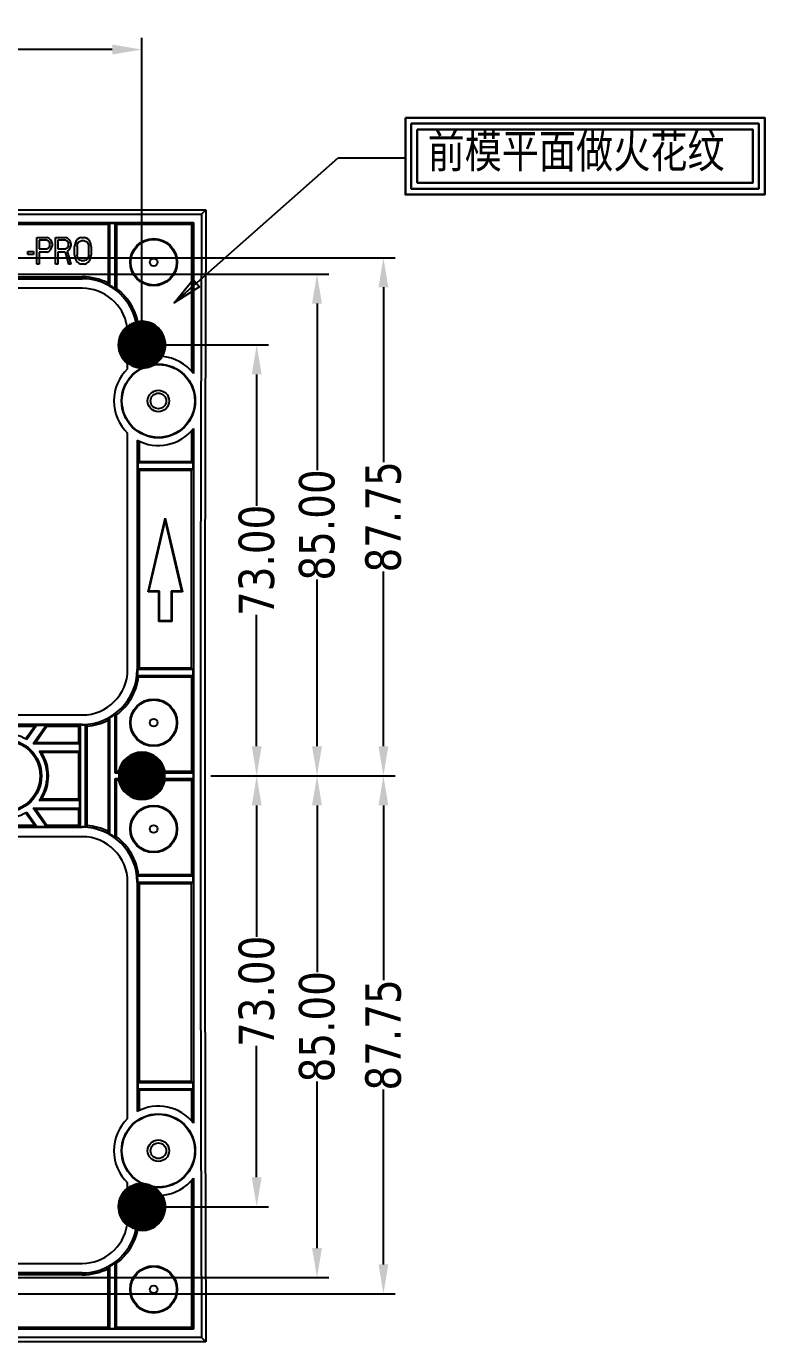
# Model space of a CAD drawing. Extents: x -1094 to 5067, y -562 to 305.
# Drawn here: x 298.9 to 423.9, y -59.6 to 163.2 of the extents above; entities that cross this region are included whole.
import ezdxf

# ---------------------------------------------------------------- set-up
doc = ezdxf.new("R2010")
doc.units = 0
doc.header["$LTSCALE"] = 1.21
doc.header["$MEASUREMENT"] = 0
doc.header["$PDMODE"] = 3
doc.header["$PDSIZE"] = 0.3125
doc.layers.get('0').update_dxf_attribs({"linetype": 'CONTINUOUS'})
doc.layers.get('Defpoints').update_dxf_attribs({"linetype": 'CONTINUOUS'})
doc.layers.add('轮廓线', color=7, linetype='CONTINUOUS', lineweight=30)
doc.styles.get("Standard").update_dxf_attribs({"font": 'verdana.ttf', "width": 0.8})
doc.dimstyles.get("Standard").update_dxf_attribs({"dimtxt": 0.15625, "dimasz": 0.1875, "dimexe": 0.125, "dimexo": 0.0625, "dimgap": 0.09, "dimtad": 0, "dimtih": 1, "dimtoh": 1, "dimzin": 4, "dimdsep": 46, "dimtxsty": 'Standard', "dimblk": 'CLOSED', "dimblk1": 'CLOSED', "dimblk2": 'CLOSED', "dimcen": 0.09, "dimadec": 0, "dimazin": 1, "dimtp": 0.01, "dimtm": 0.01, "dimtfac": 1, "dimtofl": 0, "dimtmove": 0, "dimatfit": 3, "dimldrblk": 'CLOSED', "dimfxl": 0, "dimtolj": 1, "dimtzin": 4, "dimarcsym": 0})

# ---------------------------------------------------------------- blocks, each defined once
blk = doc.blocks.new('*D18')
at = {"layer": 'Defpoints', "color": 0, "transparency": 16777216}
for p in [(318.42, 159.3), (233.42, 153.17), (318.42, 109.28)]:
    blk.add_point(p, dxfattribs=at)
at = {"layer": '轮廓线', "color": 0, "lineweight": -2, "transparency": 16777216}
for p, q in [((233.42, 154.17), (233.42, 161.3)), ((318.42, 110.28), (318.42, 161.3)), ((238.42, 159.3), (266.65, 159.3)), ((313.42, 159.3), (285.19, 159.3))]:
    blk.add_line(p, q, dxfattribs=at)
at = {"layer": '轮廓线', "color": 0, "transparency": 16777216}
for points in [[(238.42, 160.14), (238.42, 158.47), (233.42, 159.3)], [(313.42, 160.14), (313.42, 158.47), (318.42, 159.3)]]:
    blk.add_solid(points, dxfattribs=at)
at = {"layer": '轮廓线', "color": 0, "transparency": 16777216, "insert": (275.92, 159.3), "char_height": 6, "attachment_point": 5}
blk.add_mtext('\\A1;85.00', dxfattribs=at)
blk = doc.blocks.new('*D19')
at = {"layer": 'Defpoints', "color": 0, "transparency": 16777216}
for p in [(318.42, 109.28), (337.86, 109.28), (329.12, 36.28)]:
    blk.add_point(p, dxfattribs=at)
at = {"layer": '轮廓线', "color": 0, "lineweight": -2, "transparency": 16777216}
for p, q in [((319.42, 109.28), (339.86, 109.28)), ((337.86, 104.28), (337.86, 82)), ((337.86, 41.28), (337.86, 63.56)), ((330.12, 36.28), (339.86, 36.28))]:
    blk.add_line(p, q, dxfattribs=at)
at = {"layer": '轮廓线', "color": 0, "transparency": 16777216}
for points in [[(337.03, 104.28), (338.7, 104.28), (337.86, 109.28)], [(337.03, 41.28), (338.7, 41.28), (337.86, 36.28)]]:
    blk.add_solid(points, dxfattribs=at)
at = {"layer": '轮廓线', "color": 0, "transparency": 16777216, "insert": (337.86, 72.78), "char_height": 6, "attachment_point": 5, "rotation": 90}
blk.add_mtext('\\A1;73.00', dxfattribs=at)
blk = doc.blocks.new('*D20')
at = {"layer": 'Defpoints', "color": 0, "transparency": 16777216}
for p in [(245.42, 121.28), (348.08, 121.28), (332.55, 36.28)]:
    blk.add_point(p, dxfattribs=at)
at = {"layer": '轮廓线', "color": 0, "lineweight": -2, "transparency": 16777216}
for p, q in [((246.42, 121.28), (350.08, 121.28)), ((348.08, 116.28), (348.08, 88.05)), ((348.08, 41.28), (348.08, 69.51)), ((333.55, 36.28), (350.08, 36.28))]:
    blk.add_line(p, q, dxfattribs=at)
at = {"layer": '轮廓线', "color": 0, "transparency": 16777216}
for points in [[(347.24, 116.28), (348.91, 116.28), (348.08, 121.28)], [(347.24, 41.28), (348.91, 41.28), (348.08, 36.28)]]:
    blk.add_solid(points, dxfattribs=at)
at = {"layer": '轮廓线', "color": 0, "transparency": 16777216, "insert": (348.08, 78.78), "char_height": 6, "attachment_point": 5, "rotation": 90}
blk.add_mtext('\\A1;85.00', dxfattribs=at)
blk = doc.blocks.new('*D21')
at = {"layer": 'Defpoints', "color": 0, "transparency": 16777216}
for p in [(171.42, 124.03), (359.32, 124.03), (341.81, 36.28)]:
    blk.add_point(p, dxfattribs=at)
at = {"layer": '轮廓线', "color": 0, "lineweight": -2, "transparency": 16777216}
for p, q in [((172.42, 124.03), (361.32, 124.03)), ((359.32, 119.03), (359.32, 89.41)), ((359.32, 41.28), (359.32, 70.9)), ((342.81, 36.28), (361.32, 36.28))]:
    blk.add_line(p, q, dxfattribs=at)
at = {"layer": '轮廓线', "color": 0, "transparency": 16777216}
for points in [[(358.49, 119.03), (360.15, 119.03), (359.32, 124.03)], [(358.49, 41.28), (360.15, 41.28), (359.32, 36.28)]]:
    blk.add_solid(points, dxfattribs=at)
at = {"layer": '轮廓线', "color": 0, "transparency": 16777216, "insert": (359.32, 80.15), "char_height": 6, "attachment_point": 5, "rotation": 90}
blk.add_mtext('\\A1;87.75', dxfattribs=at)
blk = doc.blocks.new('*D23')
at = {"layer": 'Defpoints', "color": 0, "transparency": 16777216}
for p in [(329.12, 36.28), (318.42, -36.72), (337.86, -36.72)]:
    blk.add_point(p, dxfattribs=at)
at = {"layer": '轮廓线', "color": 0, "lineweight": -2, "transparency": 16777216}
for p, q in [((330.12, 36.28), (339.86, 36.28)), ((337.86, 31.28), (337.86, 9)), ((337.86, -31.72), (337.86, -9.44)), ((319.42, -36.72), (339.86, -36.72))]:
    blk.add_line(p, q, dxfattribs=at)
at = {"layer": '轮廓线', "color": 0, "transparency": 16777216}
for points in [[(337.03, 31.28), (338.7, 31.28), (337.86, 36.28)], [(337.03, -31.72), (338.7, -31.72), (337.86, -36.72)]]:
    blk.add_solid(points, dxfattribs=at)
at = {"layer": '轮廓线', "color": 0, "transparency": 16777216, "insert": (337.86, -0.22), "char_height": 6, "attachment_point": 5, "rotation": 90}
blk.add_mtext('\\A1;73.00', dxfattribs=at)
blk = doc.blocks.new('*D24')
at = {"layer": 'Defpoints', "color": 0, "transparency": 16777216}
for p in [(332.55, 36.28), (221.42, -48.72), (348.08, -48.72)]:
    blk.add_point(p, dxfattribs=at)
at = {"layer": '轮廓线', "color": 0, "lineweight": -2, "transparency": 16777216}
for p, q in [((333.55, 36.28), (350.08, 36.28)), ((348.08, 31.28), (348.08, 3.05)), ((348.08, -43.72), (348.08, -15.49)), ((222.42, -48.72), (350.08, -48.72))]:
    blk.add_line(p, q, dxfattribs=at)
at = {"layer": '轮廓线', "color": 0, "transparency": 16777216}
for points in [[(347.24, 31.28), (348.91, 31.28), (348.08, 36.28)], [(347.24, -43.72), (348.91, -43.72), (348.08, -48.72)]]:
    blk.add_solid(points, dxfattribs=at)
at = {"layer": '轮廓线', "color": 0, "transparency": 16777216, "insert": (348.08, -6.22), "char_height": 6, "attachment_point": 5, "rotation": 90}
blk.add_mtext('\\A1;85.00', dxfattribs=at)
blk = doc.blocks.new('*D25')
at = {"layer": 'Defpoints', "color": 0, "transparency": 16777216}
for p in [(341.81, 36.28), (295.42, -51.47), (359.32, -51.47)]:
    blk.add_point(p, dxfattribs=at)
at = {"layer": '轮廓线', "color": 0, "lineweight": -2, "transparency": 16777216}
for p, q in [((342.81, 36.28), (361.32, 36.28)), ((359.32, 31.28), (359.32, 1.66)), ((359.32, -46.47), (359.32, -16.85)), ((296.42, -51.47), (361.32, -51.47))]:
    blk.add_line(p, q, dxfattribs=at)
at = {"layer": '轮廓线', "color": 0, "transparency": 16777216}
for points in [[(358.49, 31.28), (360.15, 31.28), (359.32, 36.28)], [(358.49, -46.47), (360.15, -46.47), (359.32, -51.47)]]:
    blk.add_solid(points, dxfattribs=at)
at = {"layer": '轮廓线', "color": 0, "transparency": 16777216, "insert": (359.32, -7.6), "char_height": 6, "attachment_point": 5, "rotation": 90}
blk.add_mtext('\\A1;87.75', dxfattribs=at)

msp = doc.modelspace()

# ---------------------------------------------------------------- hatches: boundary and pattern name
at = {"layer": '轮廓线'}
h = msp.add_hatch(dxfattribs=at)
h.set_pattern_fill('ANSI31', color=2)
h.set_pattern_definition([(45, (50.6349, 28.12221), (-0.08838835, 0.08838835), [])])
edge = h.paths.add_edge_path()
edge.add_arc((148.422, 109.279), 4, 0, 360)
edge = h.paths.add_edge_path()
edge.add_arc((245.422, 121.279), 4, 0, 360)
edge = h.paths.add_edge_path()
edge.add_arc((318.422, 109.279), 4, 0, 360)
edge = h.paths.add_edge_path()
edge.add_arc((318.422, 36.279), 3.86, 0, 360)
edge = h.paths.add_edge_path()
edge.add_arc((148.422, 36.279), 3.86, 0, 360)
edge = h.paths.add_edge_path()
edge.add_arc((148.422, -36.721), 4, 0, 360)
edge = h.paths.add_edge_path()
edge.add_arc((221.422, -48.721), 4, 0, 360)
edge = h.paths.add_edge_path()
edge.add_arc((318.422, -36.721), 4, 0, 360)

# ---------------------------------------------------------------- linework, layer by layer
at = {"color": 7, "linetype": 'Continuous'}
for p, q in [((137.551, 132.128), (329.272, 132.128)), ((328.535, 131.394), (329.272, 132.128)), ((138.288, 131.394), (328.535, 131.394)), ((139.675, 130.028), (327.172, 130.028)), ((294.137, 129.701), (312.708, 129.701)), ((312.708, 129.701), (312.922, 129.915)), ((312.708, 129.701), (312.708, 119.748)), ((312.922, 129.915), (312.922, 119.391)), ((312.922, 129.915), (313.922, 129.915)), ((313.922, 118.745), (313.922, 129.915)), ((314.136, 129.701), (313.922, 129.915)), ((314.136, 129.701), (314.136, 118.852)), ((314.136, 129.701), (326.845, 129.701)), ((326.845, 129.701), (327.172, 130.028)), ((326.845, 129.701), (326.845, 104.817)), ((327.172, 130.028), (327.172, 104.426)), ((300.633, 122.978), (300.633, 127.478)), ((300.633, 127.478), (302.321, 127.478)), ((302.672, 127.382), (302.321, 127.478)), ((302.954, 127.095), (302.672, 127.382)), ((303.165, 126.712), (302.954, 127.095)), ((303.797, 122.978), (303.797, 127.478)), ((303.797, 127.478), (305.485, 127.478)), ((305.836, 127.382), (305.485, 127.478)), ((306.118, 127.095), (305.836, 127.382)), ((306.329, 126.712), (306.118, 127.095)), ((307.524, 127.191), (307.243, 126.808)), ((307.805, 127.382), (307.524, 127.191)), ((308.157, 127.478), (307.805, 127.382)), ((308.157, 127.478), (308.719, 127.478)), ((309.071, 127.382), (308.719, 127.478)), ((309.352, 127.191), (309.071, 127.382)), ((309.633, 126.808), (309.352, 127.191)), ((299.087, 124.606), (299.087, 125.085)), ((299.087, 125.085), (300.071, 125.085)), ((300.071, 125.085), (300.071, 124.606)), ((301.055, 126.999), (301.055, 125.563)), ((302.391, 126.999), (301.055, 126.999)), ((301.055, 125.563), (302.391, 125.563)), ((301.055, 124.989), (301.055, 122.978)), ((302.321, 124.989), (301.055, 124.989)), ((302.321, 124.989), (302.672, 125.085)), ((302.391, 126.999), (302.602, 126.904)), ((302.602, 125.659), (302.391, 125.563)), ((302.602, 126.904), (302.743, 126.712)), ((302.743, 125.851), (302.602, 125.659)), ((302.672, 125.085), (302.954, 125.372)), ((302.743, 126.712), (302.813, 126.425)), ((302.813, 126.138), (302.743, 125.851)), ((302.813, 126.138), (302.813, 126.425)), ((302.954, 125.372), (303.165, 125.755)), ((303.235, 126.425), (303.165, 126.712)), ((303.165, 125.755), (303.235, 126.042)), ((303.235, 126.425), (303.235, 126.042)), ((304.219, 126.999), (304.219, 125.563)), ((305.555, 126.999), (304.219, 126.999)), ((304.219, 125.563), (305.555, 125.563)), ((304.219, 124.989), (304.219, 122.978)), ((305.415, 124.989), (304.219, 124.989)), ((305.415, 124.989), (305.977, 122.978)), ((305.555, 126.999), (305.766, 126.904)), ((305.766, 125.659), (305.555, 125.563)), ((305.766, 126.904), (305.907, 126.712)), ((305.907, 125.851), (305.766, 125.659)), ((305.836, 125.18), (306.118, 125.372)), ((306.469, 122.978), (305.836, 125.18)), ((305.907, 126.712), (305.977, 126.425)), ((305.977, 126.138), (305.907, 125.851)), ((305.977, 126.138), (305.977, 126.425)), ((306.118, 125.372), (306.329, 125.755)), ((306.399, 126.425), (306.329, 126.712)), ((306.329, 125.755), (306.399, 126.042)), ((306.399, 126.425), (306.399, 126.042)), ((307.102, 126.425), (307.032, 125.946)), ((307.032, 124.51), (307.032, 125.946)), ((307.243, 126.808), (307.102, 126.425)), ((307.454, 125.946), (307.524, 126.329)), ((307.454, 125.946), (307.454, 124.51)), ((307.524, 126.329), (307.665, 126.617)), ((307.665, 126.617), (307.876, 126.808)), ((307.876, 126.808), (308.157, 126.904)), ((308.719, 126.904), (308.157, 126.904)), ((308.719, 126.904), (309.001, 126.808)), ((309.001, 126.808), (309.211, 126.617)), ((309.211, 126.617), (309.352, 126.329)), ((309.352, 126.329), (309.422, 125.946)), ((309.422, 124.51), (309.422, 125.946)), ((309.774, 126.425), (309.633, 126.808)), ((309.844, 125.946), (309.774, 126.425)), ((309.844, 125.946), (309.844, 124.51)), ((300.071, 124.606), (299.087, 124.606)), ((301.055, 122.978), (300.633, 122.978)), ((304.219, 122.978), (303.797, 122.978)), ((306.469, 122.978), (305.977, 122.978)), ((307.032, 124.51), (307.102, 124.031)), ((307.102, 124.031), (307.243, 123.648)), ((307.243, 123.648), (307.524, 123.266)), ((307.524, 124.127), (307.454, 124.51)), ((307.665, 123.84), (307.524, 124.127)), ((307.524, 123.266), (307.805, 123.074)), ((307.876, 123.648), (307.665, 123.84)), ((307.805, 123.074), (308.157, 122.978)), ((308.157, 123.553), (307.876, 123.648)), ((308.157, 123.553), (308.719, 123.553)), ((308.719, 122.978), (308.157, 122.978)), ((309.001, 123.648), (308.719, 123.553)), ((308.719, 122.978), (309.071, 123.074)), ((309.211, 123.84), (309.001, 123.648)), ((309.071, 123.074), (309.352, 123.266)), ((309.352, 124.127), (309.211, 123.84)), ((309.422, 124.51), (309.352, 124.127)), ((309.352, 123.266), (309.633, 123.648)), ((309.633, 123.648), (309.774, 124.031)), ((309.774, 124.031), (309.844, 124.51)), ((249.343, 120.478), (308.322, 120.478)), ((294.137, 120.806), (308.322, 120.806)), ((308.322, 120.806), (308.322, 120.478)), ((308.322, 118.864), (248.613, 118.864)), ((316.008, 105.239), (316.008, 106.089)), ((316.008, 54.279), (316.008, 94.319)), ((326.845, 94.74), (326.845, 89.493)), ((327.172, 95.131), (327.172, -22.572)), ((317.622, 93.142), (317.622, 54.279)), ((317.949, 92.975), (317.949, 89.493)), ((317.949, 89.493), (317.735, 89.279)), ((327.059, 89.279), (317.735, 89.279)), ((317.735, 89.279), (317.735, 88.279)), ((326.845, 89.493), (317.949, 89.493)), ((326.845, 89.493), (327.059, 89.279)), ((327.059, 89.279), (327.059, 88.279)), ((317.735, 88.279), (327.059, 88.279)), ((317.949, 88.065), (317.735, 88.279)), ((317.949, 88.065), (326.845, 88.065)), ((317.949, 88.065), (317.949, 54.494)), ((326.845, 88.065), (327.059, 88.279)), ((326.845, 54.494), (326.845, 88.065)), ((319.479, 67.445), (322.379, 79.945)), ((319.624, 67.561), (322.379, 79.434)), ((322.379, 79.434), (322.379, 79.945)), ((322.379, 79.945), (325.279, 67.445)), ((322.379, 79.434), (325.134, 67.561)), ((319.624, 67.561), (319.479, 67.445)), ((321.279, 67.445), (319.479, 67.445)), ((321.395, 67.561), (319.624, 67.561)), ((321.395, 67.561), (321.279, 67.445)), ((321.279, 62.446), (321.279, 67.445)), ((321.395, 62.561), (321.395, 67.561)), ((325.134, 67.561), (323.364, 67.561)), ((323.364, 67.561), (323.364, 62.561)), ((323.364, 67.561), (323.479, 67.445)), ((325.279, 67.445), (323.479, 67.445)), ((323.479, 67.445), (323.479, 62.446)), ((325.134, 67.561), (325.279, 67.445)), ((321.395, 62.561), (321.279, 62.446)), ((323.479, 62.446), (321.279, 62.446)), ((323.364, 62.561), (321.395, 62.561)), ((323.364, 62.561), (323.479, 62.446)), ((327.059, 54.279), (317.622, 54.279)), ((317.949, 54.494), (317.735, 54.279)), ((326.845, 54.494), (317.949, 54.494)), ((326.845, 54.494), (327.059, 54.279)), ((327.059, 54.279), (327.059, 53.28)), ((317.682, 53.28), (327.059, 53.28)), ((317.873, 53.065), (326.845, 53.065)), ((326.845, 53.065), (327.059, 53.28)), ((326.845, 53.065), (326.845, 36.994)), ((158.525, 46.594), (308.322, 46.594)), ((308.322, 44.98), (158.525, 44.98)), ((300.23, 44.652), (282.34, 44.652)), ((298.858, 42.693), (300.23, 44.652)), ((300.642, 44.867), (298.921, 42.409)), ((300.032, 41.73), (302.229, 44.867)), ((300.23, 44.652), (300.642, 44.867)), ((302.34, 44.652), (300.443, 41.944)), ((300.642, 44.867), (302.229, 44.867)), ((302.34, 44.652), (302.229, 44.867)), ((307.708, 44.652), (302.34, 44.652)), ((307.708, 44.652), (307.953, 44.897)), ((307.708, 44.652), (307.708, 41.944)), ((308.322, 44.897), (307.953, 44.897)), ((307.953, 44.897), (307.953, 27.663)), ((308.322, 44.98), (308.322, 44.897)), ((308.892, 27.645), (308.892, 44.914)), ((309.136, 27.873), (309.136, 44.687)), ((312.708, 45.71), (312.708, 26.85)), ((312.953, 46.119), (312.953, 26.44)), ((313.892, 36.749), (313.892, 46.729)), ((314.136, 36.994), (314.136, 46.606)), ((300.443, 41.944), (300.032, 41.73)), ((300.032, 41.73), (307.922, 41.73)), ((300.443, 41.944), (307.708, 41.944)), ((307.922, 40.43), (301.057, 40.43)), ((307.708, 40.216), (301.458, 40.216)), ((307.708, 41.944), (307.922, 41.73)), ((307.708, 40.216), (307.922, 40.43)), ((307.708, 40.216), (307.708, 32.344)), ((307.922, 40.43), (307.922, 41.73)), ((314.136, 36.994), (313.892, 36.749)), ((314.555, 36.749), (313.892, 36.749)), ((313.892, 35.81), (314.555, 35.81)), ((314.136, 35.566), (313.892, 35.81)), ((313.892, 25.831), (313.892, 35.81)), ((314.487, 36.994), (314.136, 36.994)), ((327.089, 36.749), (322.289, 36.749)), ((322.289, 35.81), (327.089, 35.81)), ((326.845, 36.994), (322.358, 36.994)), ((326.845, 36.994), (327.089, 36.749)), ((326.845, 35.566), (327.089, 35.81)), ((327.089, 36.749), (327.089, 35.81)), ((314.487, 35.566), (314.136, 35.566)), ((314.136, 25.953), (314.136, 35.566)), ((322.358, 35.566), (326.845, 35.566)), ((326.845, 35.566), (326.845, 19.494)), ((307.922, 32.13), (301.057, 32.13)), ((307.708, 32.344), (301.458, 32.344)), ((307.708, 32.344), (307.922, 32.13)), ((307.922, 30.83), (307.922, 32.13)), ((300.23, 27.907), (298.858, 29.867)), ((298.921, 30.151), (300.642, 27.693)), ((300.032, 30.83), (307.922, 30.83)), ((300.443, 30.616), (300.032, 30.83)), ((302.229, 27.693), (300.032, 30.83)), ((300.443, 30.616), (307.708, 30.616)), ((300.443, 30.616), (302.34, 27.907)), ((307.708, 30.616), (307.922, 30.83)), ((307.708, 30.616), (307.708, 27.907)), ((158.525, 27.58), (308.322, 27.58)), ((282.34, 27.907), (300.23, 27.907)), ((300.23, 27.907), (300.642, 27.693)), ((300.642, 27.693), (302.229, 27.693)), ((302.34, 27.907), (302.229, 27.693)), ((302.34, 27.907), (307.708, 27.907)), ((307.708, 27.907), (307.953, 27.663)), ((307.953, 27.663), (308.322, 27.663)), ((308.322, 27.663), (308.322, 27.58)), ((308.322, 25.966), (158.525, 25.966)), ((316.008, -21.759), (316.008, 18.28)), ((317.622, 18.28), (327.059, 18.28)), ((317.622, 18.28), (317.622, -20.583)), ((327.059, 19.28), (317.682, 19.28)), ((317.949, 18.066), (317.735, 18.28)), ((326.845, 19.494), (317.873, 19.494)), ((317.949, 18.066), (326.845, 18.066)), ((317.949, 18.066), (317.949, -15.505)), ((326.845, 19.494), (327.059, 19.28)), ((326.845, 18.066), (327.059, 18.28)), ((326.845, -15.505), (326.845, 18.066)), ((327.059, 19.28), (327.059, 18.28)), ((317.949, -15.505), (317.735, -15.719)), ((326.845, -15.505), (317.949, -15.505)), ((326.845, -15.505), (327.059, -15.719)), ((327.059, -15.719), (317.735, -15.719)), ((317.735, -15.719), (317.735, -16.719)), ((317.735, -16.719), (327.059, -16.719)), ((317.949, -16.933), (317.735, -16.719)), ((317.949, -16.933), (326.845, -16.933)), ((317.949, -16.933), (317.949, -20.415)), ((326.845, -16.933), (327.059, -16.719)), ((326.845, -16.933), (326.845, -22.181)), ((327.059, -15.719), (327.059, -16.719)), ((316.008, -33.53), (316.008, -32.679)), ((326.845, -32.258), (326.845, -57.141)), ((327.172, -31.867), (327.172, -57.469)), ((236.364, -46.304), (308.322, -46.304)), ((313.922, -57.355), (313.922, -46.185)), ((314.136, -57.141), (314.136, -46.292)), ((308.322, -47.919), (236.28, -47.919)), ((308.322, -48.246), (294.137, -48.246)), ((308.322, -47.919), (308.322, -48.246)), ((312.708, -57.141), (312.708, -47.189)), ((312.922, -46.831), (312.922, -57.355)), ((327.172, -57.469), (139.675, -57.469)), ((312.708, -57.141), (294.137, -57.141)), ((312.708, -57.141), (312.922, -57.355)), ((312.922, -57.355), (313.922, -57.355)), ((314.136, -57.141), (313.922, -57.355)), ((326.845, -57.141), (314.136, -57.141)), ((326.845, -57.141), (327.172, -57.469)), ((329.272, -59.568), (137.551, -59.568)), ((328.535, -58.834), (138.288, -58.834)), ((328.535, -58.834), (329.272, -59.568))]:
    msp.add_line(p, q, dxfattribs=at)
for centre, radius in [((320.422, 123.278), 4), ((320.422, 123.278), 3.868), ((320.422, 123.278), 0.65), ((318.422, 109.279), 1.25), ((321.222, 99.779), 6.25), ((321.222, 99.779), 6.169), ((321.222, 99.779), 1.825), ((321.222, 99.779), 1.325), ((320.422, 45.28), 4), ((320.422, 45.28), 3.868), ((320.422, 45.28), 0.65), ((295.229, 36.28), 6.189), ((295.229, 36.28), 5.975), ((318.422, 36.28), 3.86), ((318.422, 36.28), 1.25), ((320.422, 27.28), 4), ((320.422, 27.28), 3.868), ((320.422, 27.28), 0.65), ((321.222, -27.219), 6.25), ((321.222, -27.219), 6.169), ((321.222, -27.219), 1.825), ((321.222, -27.219), 1.325), ((318.422, -36.719), 1.25), ((320.422, -50.719), 4), ((320.422, -50.719), 3.868), ((320.422, -50.719), 0.65)]:
    msp.add_circle(centre, radius, dxfattribs=at)
for centre, radius, start, end in [((23181.109, 36.28), 22852.038, 179.7596838, 180.2403162), ((23181.109, 36.28), 22852.772, 179.7615317, 180.2384683), ((308.322, 111.178), 9.627, 62.898, 90), ((308.322, 111.178), 9.3, 12.23018, 90), ((308.322, 111.178), 7.686, 9.0872, 90), ((293.778, 108.169), 22.191, 30.37665, 31.45247), ((308.322, 111.178), 9.413, 53.49361, 60.74628), ((333.068, 80.753), 42.543, 116.42352, 116.7459), ((308.322, 111.178), 9.627, 12.4644, 52.84885), ((318.422, 109.279), 4, 128.87971, 232.87387), ((318.422, 109.279), 4, 330.32577, 104.64132), ((321.222, 99.779), 7.55, 37.9936, 84.8675), ((321.222, 99.779), 7.55, 133.68032, 226.31968), ((321.222, 99.779), 7.55, 241.52201, 322.0064), ((308.322, 54.279), 9.3, 270, 0), ((308.322, 54.279), 7.686, 270, 360), ((308.322, 54.279), 9.413, 353.90171, 0), ((308.322, 54.279), 9.627, 307.15115, 352.75526), ((296.381, 34.134), 28.641, 41.37602, 41.94924), ((308.322, 54.279), 9.382, 270, 273.47936), ((328.021, 65.244), 27.915, 226.74189, 227.42754), ((308.322, 54.279), 9.627, 274.85067, 297.10201), ((293.759, 57.3), 22.213, 328.54857, 329.77969), ((308.322, 54.279), 9.382, 299.57288, 306.41233), ((333.022, 84.612), 42.439, 243.20735, 243.57677), ((295.229, 36.28), 7.155, 58.93521, 130.38507), ((277.949, 37.962), 21.438, 11.97047, 12.74822), ((293.515, 25.805), 16.454, 61.13605, 62.7201), ((295.229, 36.28), 7.155, 324.54836, 35.45164), ((295.229, 36.28), 7.369, 327.71599, 32.28401), ((318.422, 36.28), 4, 10.28341, 169.71659), ((318.422, 36.28), 3.895, 173.07844, 186.92156), ((318.422, 36.28), 3.895, 353.07844, 6.92156), ((318.422, 36.28), 4, 190.28341, 349.71659), ((293.588, 46.618), 16.3, 297.27241, 298.87145), ((295.229, 36.28), 7.155, 229.61493, 301.06479), ((277.949, 34.597), 21.438, 347.25178, 348.02953), ((308.322, 18.28), 9.382, 86.52064, 90), ((308.322, 18.28), 9.3, 0, 90), ((328.021, 7.316), 27.915, 132.57246, 133.25811), ((308.322, 18.28), 9.627, 62.89798, 85.14933), ((293.937, 15.367), 22.005, 30.21386, 31.45665), ((308.322, 18.28), 7.686, 0, 90), ((308.322, 18.28), 9.382, 53.58767, 60.42713), ((333.022, -12.052), 42.439, 116.42323, 116.79265), ((308.322, 18.28), 9.627, 7.24474, 52.84885), ((296.381, 38.426), 28.641, 318.05076, 318.62398), ((308.322, 18.28), 9.413, 0, 6.09829), ((321.222, -27.219), 7.55, 37.9936, 118.47799), ((321.222, -27.219), 7.55, 133.68032, 226.31968), ((321.222, -27.219), 7.55, 275.1325, 322.0064), ((318.422, -36.719), 4, 127.12613, 231.12029), ((318.422, -36.719), 4, 255.35868, 29.67423), ((308.322, -38.619), 7.686, 270, 350.9128), ((308.322, -38.619), 9.3, 270, 347.76982), ((308.322, -38.619), 9.627, 307.15115, 347.5356), ((308.322, -38.619), 9.413, 299.25372, 306.50639), ((333.068, -8.194), 42.543, 243.2541, 243.57648), ((308.322, -38.619), 9.627, 270, 297.10201), ((293.778, -35.61), 22.191, 328.54799, 329.62383)]:
    msp.add_arc(centre, radius, start, end, dxfattribs=at)
for centre, start_param, end_param in [((318.422, 38.216), -4.4387095, -4.3820528), ((318.422, 34.343), 1.2404602, 1.2971168), ((318.422, 38.216), -1.9011325, -1.8444758), ((318.422, 34.343), -1.2971168, -1.2404602)]:
    msp.add_ellipse(centre, major_axis=(0, 4.523), ratio=0.9037143, start_param=start_param, end_param=end_param, dxfattribs=at)
at = {"layer": '轮廓线', "color": 1}
for points in [[(363.041, 147.76), (423.877, 147.76), (423.877, 134.739), (363.041, 134.739)], [(364.041, 146.76), (422.877, 146.76), (422.877, 135.739), (364.041, 135.739)], [(365.041, 145.76), (421.877, 145.76), (421.877, 136.739), (365.041, 136.739)]]:
    msp.add_lwpolyline(points, close=True, dxfattribs=at)

# ---------------------------------------------------------------- texts
at = {"layer": '轮廓线', "insert": (366.803, 145.031), "char_height": 5.76, "attachment_point": 1}
msp.add_mtext_dynamic_manual_height_columns('{\\fSimSun|b0|i0|c134|p2;前模平面做火花纹}', width=65.53764, gutter_width=1, heights=[0], dxfattribs=at)

# ---------------------------------------------------------------- dimensions: what is measured, and where the dimension line sits
at = {"layer": '轮廓线'}
dim = msp.add_linear_dim(base=(318.422, 159.304), p1=(233.422, 153.173), p2=(318.422, 109.279), dimstyle='Standard', override={"dimtxt": 6, "dimasz": 5, "dimexe": 2, "dimexo": 1, "dimtih": 0, "dimzin": 0, "dimcen": 0, "dimazin": 0, "dimtp": 0, "dimtm": 0, "dimtzin": 0, "dimarcsym": 2}, dxfattribs=at)
dim.commit()
dim.dimension.update_dxf_attribs({"geometry": '*D18', "text_midpoint": (275.922, 159.304)})
for base, p1, p2, angle, picture, middle in [((359.321, 124.029), (341.814, 36.279), (171.422, 124.029), 90, '*D21', (359.321, 80.154)), ((348.078, 121.279), (332.551, 36.279), (245.422, 121.279), 90, '*D20', (348.078, 78.779)), ((337.863, 109.279), (329.121, 36.279), (318.422, 109.279), 90, '*D19', (337.863, 72.779)), ((348.078, -48.721), (332.551, 36.279), (221.422, -48.721), 270, '*D24', (348.078, -6.221)), ((359.321, -51.471), (341.814, 36.279), (295.422, -51.471), 270, '*D25', (359.321, -7.596)), ((337.863, -36.721), (329.121, 36.279), (318.422, -36.721), 270, '*D23', (337.863, -0.221))]:
    dim = msp.add_linear_dim(base=base, p1=p1, p2=p2, angle=angle, dimstyle='Standard', override={"dimtxt": 6, "dimasz": 5, "dimexe": 2, "dimexo": 1, "dimtih": 0, "dimzin": 0, "dimcen": 0, "dimazin": 0, "dimtp": 0, "dimtm": 0, "dimtzin": 0, "dimarcsym": 2}, dxfattribs=at)
    dim.commit()
    dim.dimension.update_dxf_attribs({"geometry": picture, "text_midpoint": middle})

# ---------------------------------------------------------------- leaders
msp.add_leader([(323.899, 116.403), (351.677, 140.967), (363.075, 140.967)], dimstyle='Standard', override={"dimtxt": 6, "dimasz": 5, "dimexe": 2, "dimexo": 1, "dimgap": 0.09, "dimtad": 0, "dimtih": 0, "dimzin": 0, "dimcen": 0, "dimazin": 0, "dimtp": 0, "dimtm": 0, "dimtzin": 0, "dimarcsym": 2}, dxfattribs=at)

doc.saveas('drawing.dxf')
